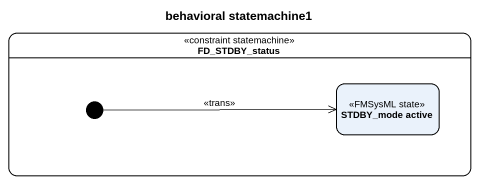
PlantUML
@startuml
title behavioral statemachine1
hide empty description
state FD_STDBY_status <<constraint statemachine>> {
  state "STDBY_mode active" as STDBY_mode_active <<FMSysML state>>
  [*] -right-> STDBY_mode_active : <<trans>>
}
@enduml
